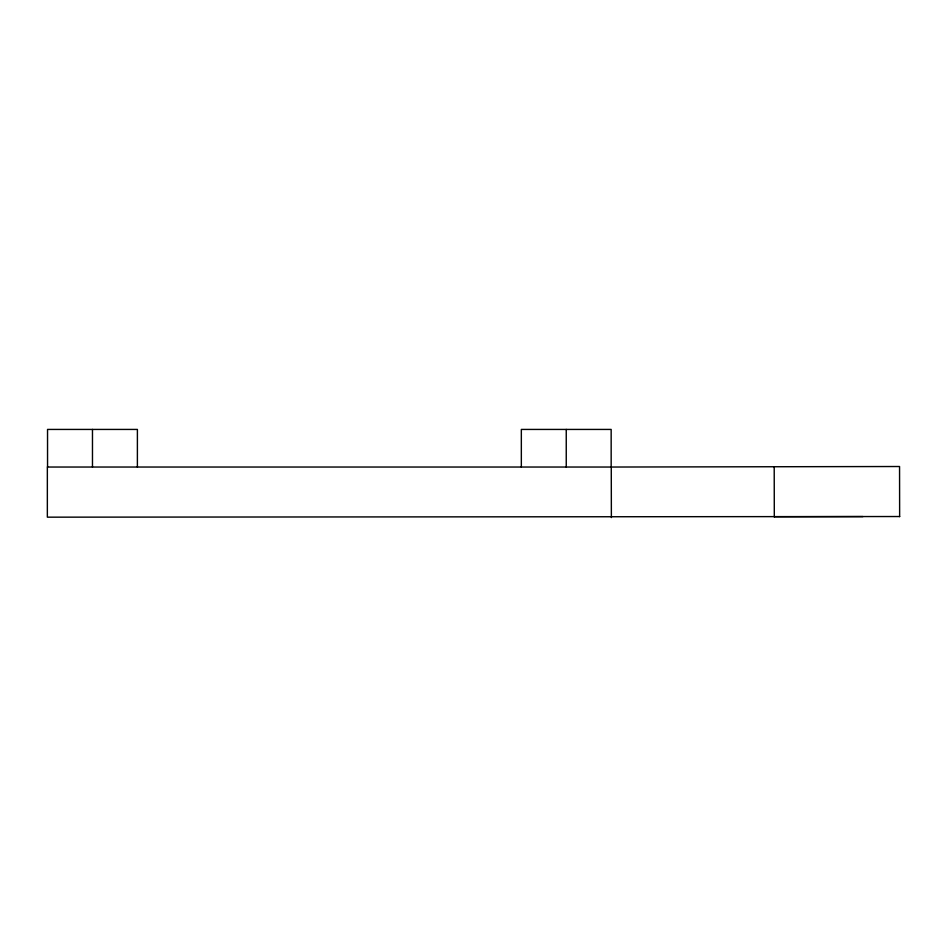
<?xml version="1.0" encoding="UTF-8"?>
<svg xmlns="http://www.w3.org/2000/svg" width="947" height="947" viewBox="0 0 947 947"><rect width="100%" height="100%" fill="white"/><g stroke="black" fill="none" stroke-linecap="round" stroke-linejoin="round"><path stroke-width="1.42" d="M611.371 467.037L47.35 467.037L47.35 517.169L899.65 516.529M774.315 516.754L862.942 516.588M611.371 517.571L611.265 467.037L899.555 466.516L899.638 516.648M774.208 466.741L774.303 516.873M611.17 467.037L611.158 429.429L521.335 429.429L521.335 467.037M566.247 429.429L566.247 467.037M137.386 467.037L137.398 429.429L47.539 429.429L47.551 467.037M92.475 429.429L92.475 467.037"/></g></svg>
